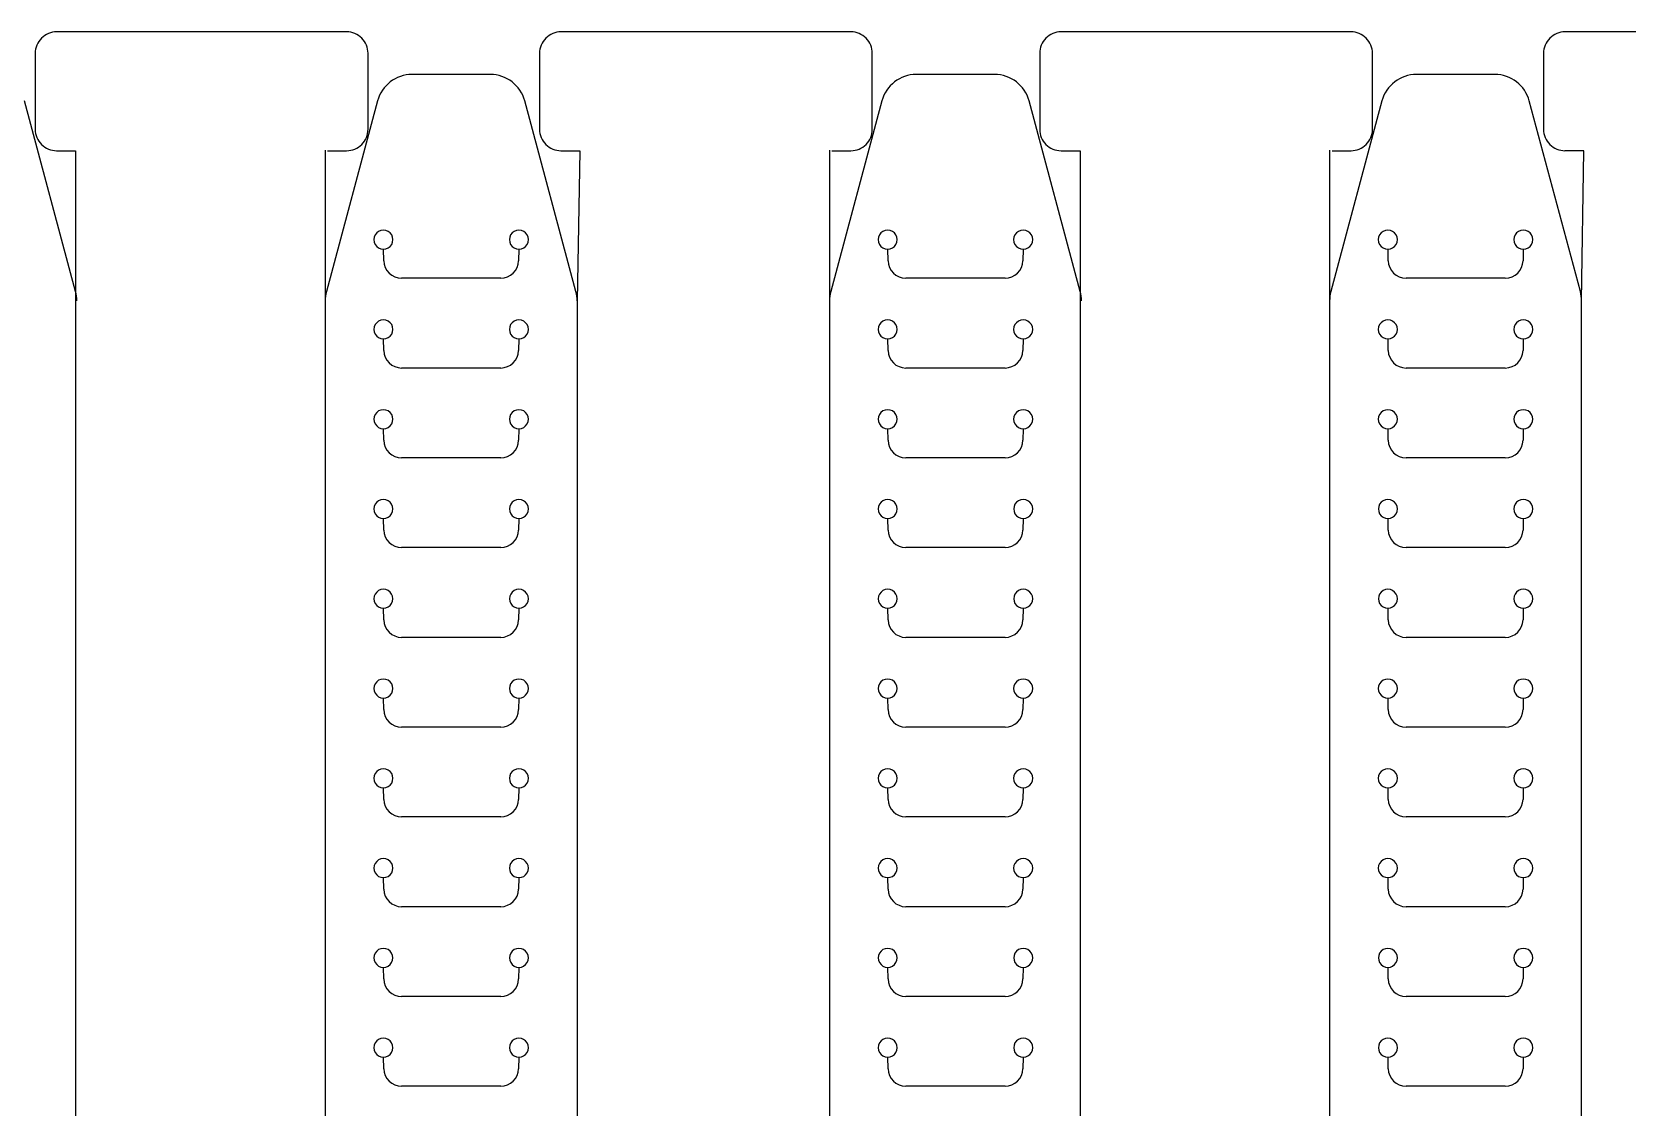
# Model space of a CAD drawing. Extents: x 13 to 590, y 13 to 389.
# Drawn here: x 160.8 to 295, y 298.1 to 388.6 of the extents above; entities that cross this region are included whole.
import ezdxf

# ---------------------------------------------------------------- set-up
doc = ezdxf.new("R2010")
doc.units = 0
doc.layers.add('Layer_1', color=7, linetype='CONTINUOUS')

msp = doc.modelspace()

# ---------------------------------------------------------------- linework, layer by layer
at = {"layer": 'Layer_1', "color": 7}
for p, q in [((187.271628, 388.622636), (162.871647, 388.622636)), ((229.702513, 388.622636), (205.302533, 388.622636)), ((271.784895, 388.622636), (247.384909, 388.622636)), ((314.176013, 388.622636), (289.776032, 388.622636)), ((161.071634, 386.822649), (161.071634, 380.422643)), ((189.071642, 380.422643), (189.071642, 386.822649)), ((203.502519, 386.822649), (203.502519, 380.422643)), ((231.502527, 380.422643), (231.502527, 386.822649)), ((245.584895, 386.822649), (245.584895, 380.422643)), ((273.584908, 380.422643), (273.584908, 386.822649)), ((287.976019, 386.822649), (287.976019, 380.422643)), ((199.366341, 385.036553), (192.770305, 385.036553)), ((241.797226, 385.036553), (235.20119, 385.036553)), ((283.879608, 385.036553), (277.283571, 385.036553)), ((164.472567, 366.757819), (160.170601, 382.813027)), ((189.872509, 382.813021), (185.570543, 366.757814)), ((206.566077, 366.757814), (202.264111, 382.813021)), ((232.303394, 382.813021), (228.001428, 366.757814)), ((248.996962, 366.757814), (244.694996, 382.813021)), ((274.385775, 382.813021), (270.083809, 366.757814)), ((291.079343, 366.757814), (286.777377, 382.813021)), ((162.871647, 378.62263), (164.471636, 378.62263)), ((164.471636, 378.62263), (164.471636, 36.036161)), ((185.468308, 378.681367), (185.468308, 23.394904)), ((185.67164, 378.62263), (187.271628, 378.62263)), ((205.302533, 378.62263), (206.902521, 378.62263)), ((206.902521, 378.62263), (206.668312, 365.981367)), ((227.899193, 378.681367), (227.899193, 23.394904)), ((228.102525, 378.62263), (229.702513, 378.62263)), ((247.384909, 378.62263), (248.984897, 378.62263)), ((248.984897, 378.62263), (248.984897, 36.036161)), ((269.981574, 378.681367), (269.981574, 23.394904)), ((270.184906, 378.62263), (271.784895, 378.62263)), ((291.376021, 378.62263), (289.776032, 378.62263)), ((291.181578, 365.981367), (291.376021, 378.62263)), ((206.668312, 365.981367), (206.668312, 23.394904)), ((291.181578, 23.394904), (291.181578, 365.981367))]:
    msp.add_line(p, q, dxfattribs=at)
at = {"layer": 'Layer_1', "color": 1}
for p, q in [((190.368312, 370.336568), (190.368312, 370.336568)), ((190.396384, 369.364277), (190.381038, 370.336674)), ((201.755634, 370.336674), (201.740288, 369.364277)), ((201.768308, 370.336568), (201.768308, 370.336568)), ((232.799197, 370.336568), (232.799197, 370.336568)), ((232.827269, 369.364277), (232.811923, 370.336674)), ((244.18652, 370.336674), (244.171174, 369.364277)), ((244.199193, 370.336568), (244.199193, 370.336568)), ((274.881578, 370.336568), (274.881578, 370.336568)), ((274.90965, 369.364277), (274.894305, 370.336674)), ((286.268901, 370.336674), (286.253555, 369.364277)), ((286.281574, 370.336568), (286.281574, 370.336568)), ((200.240418, 367.888034), (191.896201, 367.888034)), ((242.671304, 367.888034), (234.327086, 367.888034)), ((284.753685, 367.888034), (276.409468, 367.888034)), ((190.368312, 362.779591), (190.368312, 362.779591)), ((190.396384, 361.807301), (190.381038, 362.779697)), ((201.755634, 362.779697), (201.740288, 361.807301)), ((201.768308, 362.779591), (201.768308, 362.779591)), ((232.799197, 362.779591), (232.799197, 362.779591)), ((232.827269, 361.807301), (232.811923, 362.779697)), ((244.18652, 362.779697), (244.171174, 361.807301)), ((244.199193, 362.779591), (244.199193, 362.779591)), ((274.881578, 362.779591), (274.881578, 362.779591)), ((274.90965, 361.807301), (274.894305, 362.779697)), ((286.268901, 362.779697), (286.253555, 361.807301)), ((286.281574, 362.779591), (286.281574, 362.779591)), ((200.240418, 360.331058), (191.896201, 360.331058)), ((242.671304, 360.331058), (234.327086, 360.331058)), ((284.753685, 360.331058), (276.409468, 360.331058)), ((190.368312, 355.222615), (190.368312, 355.222615)), ((190.396384, 354.250324), (190.381038, 355.222695)), ((201.755634, 355.222695), (201.740288, 354.250324)), ((201.768308, 355.222615), (201.768308, 355.222615)), ((232.799197, 355.222615), (232.799197, 355.222615)), ((232.827269, 354.250324), (232.811923, 355.222695)), ((244.18652, 355.222695), (244.171174, 354.250324)), ((244.199193, 355.222615), (244.199193, 355.222615)), ((274.881578, 355.222615), (274.881578, 355.222615)), ((274.90965, 354.250324), (274.894305, 355.222695)), ((286.268901, 355.222695), (286.253555, 354.250324)), ((286.281574, 355.222615), (286.281574, 355.222615)), ((200.240418, 352.774082), (191.896201, 352.774082)), ((242.671304, 352.774082), (234.327086, 352.774082)), ((284.753685, 352.774082), (276.409468, 352.774082)), ((190.368312, 347.665612), (190.368312, 347.665612)), ((190.396384, 346.693322), (190.381038, 347.665718)), ((201.755634, 347.665718), (201.740288, 346.693322)), ((201.768308, 347.665612), (201.768308, 347.665612)), ((232.799197, 347.665612), (232.799197, 347.665612)), ((232.827269, 346.693322), (232.811923, 347.665718)), ((244.18652, 347.665718), (244.171174, 346.693322)), ((244.199193, 347.665612), (244.199193, 347.665612)), ((274.881578, 347.665612), (274.881578, 347.665612)), ((274.90965, 346.693322), (274.894305, 347.665718)), ((286.268901, 347.665718), (286.253555, 346.693322)), ((286.281574, 347.665612), (286.281574, 347.665612)), ((200.240418, 345.217105), (191.896201, 345.217105)), ((242.671304, 345.217105), (234.327086, 345.217105)), ((284.753685, 345.217105), (276.409468, 345.217105)), ((190.368312, 340.108636), (190.368312, 340.108636)), ((190.396384, 339.136345), (190.381038, 340.108742)), ((201.755634, 340.108742), (201.740288, 339.136345)), ((201.768308, 340.108636), (201.768308, 340.108636)), ((232.799197, 340.108636), (232.799197, 340.108636)), ((232.827269, 339.136345), (232.811923, 340.108742)), ((244.18652, 340.108742), (244.171174, 339.136345)), ((244.199193, 340.108636), (244.199193, 340.108636)), ((274.881578, 340.108636), (274.881578, 340.108636)), ((274.90965, 339.136345), (274.894305, 340.108742)), ((286.268901, 340.108742), (286.253555, 339.136345)), ((286.281574, 340.108636), (286.281574, 340.108636)), ((200.240418, 337.660103), (191.896201, 337.660103)), ((242.671304, 337.660103), (234.327086, 337.660103)), ((284.753685, 337.660103), (276.409468, 337.660103)), ((190.368312, 332.55166), (190.368312, 332.55166)), ((190.396384, 331.579369), (190.381038, 332.551766)), ((201.755634, 332.551766), (201.740288, 331.579369)), ((201.768308, 332.55166), (201.768308, 332.55166)), ((232.799197, 332.55166), (232.799197, 332.55166)), ((232.827269, 331.579369), (232.811923, 332.551766)), ((244.18652, 332.551766), (244.171174, 331.579369)), ((244.199193, 332.55166), (244.199193, 332.55166)), ((274.881578, 332.55166), (274.881578, 332.55166)), ((274.90965, 331.579369), (274.894305, 332.551766)), ((286.268901, 332.551766), (286.253555, 331.579369)), ((286.281574, 332.55166), (286.281574, 332.55166)), ((200.240418, 330.103126), (191.896201, 330.103126)), ((242.671304, 330.103126), (234.327086, 330.103126)), ((284.753685, 330.103126), (276.409468, 330.103126)), ((190.368312, 324.994684), (190.368312, 324.994684)), ((190.396384, 324.022393), (190.381038, 324.99479)), ((201.755634, 324.99479), (201.740288, 324.022393)), ((201.768308, 324.994684), (201.768308, 324.994684)), ((232.799197, 324.994684), (232.799197, 324.994684)), ((232.827269, 324.022393), (232.811923, 324.99479)), ((244.18652, 324.99479), (244.171174, 324.022393)), ((244.199193, 324.994684), (244.199193, 324.994684)), ((274.881578, 324.994684), (274.881578, 324.994684)), ((274.90965, 324.022393), (274.894305, 324.99479)), ((286.268901, 324.99479), (286.253555, 324.022393)), ((286.281574, 324.994684), (286.281574, 324.994684)), ((200.240418, 322.54615), (191.896201, 322.54615)), ((242.671304, 322.54615), (234.327086, 322.54615)), ((284.753685, 322.54615), (276.409468, 322.54615)), ((190.368312, 317.437707), (190.368312, 317.437707)), ((190.396384, 316.465417), (190.381038, 317.437787)), ((201.755634, 317.437787), (201.740288, 316.465417)), ((201.768308, 317.437707), (201.768308, 317.437707)), ((232.799197, 317.437707), (232.799197, 317.437707)), ((232.827269, 316.465417), (232.811923, 317.437787)), ((244.18652, 317.437787), (244.171174, 316.465417)), ((244.199193, 317.437707), (244.199193, 317.437707)), ((274.881578, 317.437707), (274.881578, 317.437707)), ((274.90965, 316.465417), (274.894305, 317.437787)), ((286.268901, 317.437787), (286.253555, 316.465417)), ((286.281574, 317.437707), (286.281574, 317.437707)), ((200.240418, 314.989174), (191.896201, 314.989174)), ((242.671304, 314.989174), (234.327086, 314.989174)), ((284.753685, 314.989174), (276.409468, 314.989174)), ((190.368312, 309.880705), (190.368312, 309.880705)), ((190.396384, 308.908414), (190.381038, 309.880811)), ((201.755634, 309.880811), (201.740288, 308.908414)), ((201.768308, 309.880705), (201.768308, 309.880705)), ((232.799197, 309.880705), (232.799197, 309.880705)), ((232.827269, 308.908414), (232.811923, 309.880811)), ((244.18652, 309.880811), (244.171174, 308.908414)), ((244.199193, 309.880705), (244.199193, 309.880705)), ((274.881578, 309.880705), (274.881578, 309.880705)), ((274.90965, 308.908414), (274.894305, 309.880811)), ((286.268901, 309.880811), (286.253555, 308.908414)), ((286.281574, 309.880705), (286.281574, 309.880705)), ((200.240418, 307.432198), (191.896201, 307.432198)), ((242.671304, 307.432198), (234.327086, 307.432198)), ((284.753685, 307.432198), (276.409468, 307.432198)), ((190.368312, 302.323729), (190.368312, 302.323729)), ((190.396384, 301.351438), (190.381038, 302.323834)), ((201.755634, 302.323834), (201.740288, 301.351438)), ((201.768308, 302.323729), (201.768308, 302.323729)), ((232.799197, 302.323729), (232.799197, 302.323729)), ((232.827269, 301.351438), (232.811923, 302.323834)), ((244.18652, 302.323834), (244.171174, 301.351438)), ((244.199193, 302.323729), (244.199193, 302.323729)), ((274.881578, 302.323729), (274.881578, 302.323729)), ((274.90965, 301.351438), (274.894305, 302.323834)), ((286.268901, 302.323834), (286.253555, 301.351438)), ((286.281574, 302.323729), (286.281574, 302.323729)), ((200.240418, 299.875221), (191.896201, 299.875221)), ((242.671304, 299.875221), (234.327086, 299.875221)), ((284.753685, 299.875221), (276.409468, 299.875221))]:
    msp.add_line(p, q, dxfattribs=at)
at = {"layer": 'Layer_1', "color": 7}
for points in [[(161.598843, 388.095427), (161.261287, 387.757872), (161.071634, 387.300037), (161.071634, 386.822649)], [(162.871647, 388.622636), (162.39426, 388.622636), (161.936425, 388.433009), (161.598843, 388.095427)], [(188.544406, 388.095427), (188.206851, 388.433009), (187.749016, 388.622636), (187.271628, 388.622636)], [(189.071642, 386.822649), (189.071642, 387.300037), (188.881988, 387.757872), (188.544406, 388.095427)], [(204.029728, 388.095427), (203.692173, 387.757872), (203.502519, 387.300037), (203.502519, 386.822649)], [(205.302533, 388.622636), (204.825145, 388.622636), (204.36731, 388.433009), (204.029728, 388.095427)], [(230.975292, 388.095427), (230.637736, 388.433009), (230.179901, 388.622636), (229.702513, 388.622636)], [(231.502527, 386.822649), (231.502527, 387.300037), (231.312873, 387.757872), (230.975292, 388.095427)], [(246.112104, 388.095427), (245.774549, 387.757872), (245.584895, 387.300037), (245.584895, 386.822649)], [(247.384909, 388.622636), (246.907521, 388.622636), (246.449686, 388.433009), (246.112104, 388.095427)], [(273.057673, 388.095427), (272.720118, 388.433009), (272.262282, 388.622636), (271.784895, 388.622636)], [(273.584908, 386.822649), (273.584908, 387.300037), (273.395255, 387.757872), (273.057673, 388.095427)], [(288.503228, 388.095427), (288.165672, 387.757872), (287.976019, 387.300037), (287.976019, 386.822649)], [(289.776032, 388.622636), (289.298645, 388.622636), (288.84081, 388.433009), (288.503228, 388.095427)], [(192.770278, 385.036553), (191.412463, 385.036553), (190.223955, 384.124561), (189.872509, 382.813021)], [(202.264111, 382.813021), (201.912691, 384.124561), (200.724156, 385.036553), (199.366341, 385.036553)], [(235.201164, 385.036553), (233.843348, 385.036553), (232.65484, 384.124561), (232.303394, 382.813021)], [(244.694996, 382.813021), (244.343576, 384.124561), (243.155041, 385.036553), (241.797226, 385.036553)], [(277.283545, 385.036553), (275.92573, 385.036553), (274.737221, 384.124561), (274.385775, 382.813021)], [(286.777377, 382.813021), (286.425958, 384.124561), (285.237423, 385.036553), (283.879608, 385.036553)], [(161.071634, 380.422643), (161.071634, 379.945255), (161.261261, 379.487394), (161.598843, 379.149839)], [(188.544433, 379.149839), (188.881988, 379.487394), (189.071642, 379.945255), (189.071642, 380.422643)], [(203.502519, 380.422643), (203.502519, 379.945255), (203.692146, 379.487394), (204.029728, 379.149839)], [(230.975318, 379.149839), (231.312873, 379.487394), (231.502527, 379.945255), (231.502527, 380.422643)], [(245.584895, 380.422643), (245.584895, 379.945255), (245.774522, 379.487394), (246.112104, 379.149839)], [(273.057699, 379.149839), (273.395255, 379.487394), (273.584908, 379.945255), (273.584908, 380.422643)], [(287.976019, 380.422643), (287.976019, 379.945255), (288.165646, 379.487394), (288.503228, 379.149839)], [(161.598843, 379.149839), (161.936398, 378.812257), (162.394233, 378.62263), (162.871647, 378.62263)], [(187.271628, 378.62263), (187.749016, 378.62263), (188.206851, 378.812257), (188.544433, 379.149839)], [(204.029728, 379.149839), (204.367283, 378.812257), (204.825118, 378.62263), (205.302533, 378.62263)], [(229.702513, 378.62263), (230.179901, 378.62263), (230.637736, 378.812257), (230.975318, 379.149839)], [(246.112104, 379.149839), (246.44966, 378.812257), (246.907495, 378.62263), (247.384909, 378.62263)], [(271.784895, 378.62263), (272.262282, 378.62263), (272.720117, 378.812257), (273.057699, 379.149839)], [(288.503228, 379.149839), (288.840783, 378.812257), (289.298618, 378.62263), (289.776032, 378.62263)], [(164.574802, 365.98137), (164.574802, 366.243546), (164.540433, 366.504586), (164.472567, 366.757816)], [(185.570543, 366.757814), (185.502703, 366.504581), (185.468308, 366.243543), (185.468308, 365.981367)], [(206.668312, 365.981367), (206.668312, 366.243543), (206.633942, 366.504581), (206.566077, 366.757814)], [(228.001428, 366.757814), (227.933589, 366.504581), (227.899193, 366.243543), (227.899193, 365.981367)], [(249.099197, 365.981367), (249.099197, 366.243543), (249.064828, 366.504581), (248.996962, 366.757814)], [(270.083809, 366.757814), (270.01597, 366.504581), (269.981574, 366.243543), (269.981574, 365.981367)], [(291.181578, 365.981367), (291.181578, 366.243543), (291.147209, 366.504581), (291.079343, 366.757814)]]:
    msp.add_open_spline(points, degree=3, dxfattribs=at)
at = {"layer": 'Layer_1', "color": 1}
for points in [[(190.368312, 371.936556), (190.081794, 371.936556), (189.81655, 371.785426), (189.67296, 371.537459)], [(191.06369, 371.537459), (190.9201, 371.785426), (190.654855, 371.937641), (190.368312, 371.936556)], [(201.768308, 371.936556), (201.481791, 371.936556), (201.216546, 371.785426), (201.072956, 371.537459)], [(202.463686, 371.537459), (202.320096, 371.785426), (202.054852, 371.937641), (201.768308, 371.936556)], [(232.799197, 371.936556), (232.51268, 371.936556), (232.247435, 371.785426), (232.103845, 371.537459)], [(233.494575, 371.537459), (233.350985, 371.785426), (233.085741, 371.937641), (232.799197, 371.936556)], [(244.199193, 371.936556), (243.912676, 371.936556), (243.647431, 371.785426), (243.503842, 371.537459)], [(244.894571, 371.537459), (244.750982, 371.785426), (244.485737, 371.937641), (244.199193, 371.936556)], [(274.881578, 371.936556), (274.595061, 371.936556), (274.329816, 371.785426), (274.186227, 371.537459)], [(275.576956, 371.537459), (275.433367, 371.785426), (275.168122, 371.937641), (274.881578, 371.936556)], [(286.281574, 371.936556), (285.995057, 371.936556), (285.729812, 371.785426), (285.586223, 371.537459)], [(286.976952, 371.537459), (286.833363, 371.785426), (286.568118, 371.937641), (286.281574, 371.936556)], [(189.67296, 371.537459), (189.529371, 371.289491), (189.529371, 370.983659), (189.67296, 370.735692)], [(189.67296, 370.735692), (189.81655, 370.487724), (190.081794, 370.335483), (190.368312, 370.336568)], [(190.368312, 370.336568), (190.654855, 370.336568), (190.9201, 370.487724), (191.06369, 370.735692)], [(191.06369, 370.735692), (191.207279, 370.983659), (191.207279, 371.289491), (191.06369, 371.537459)], [(201.072956, 371.537459), (200.929367, 371.289491), (200.929367, 370.983659), (201.072956, 370.735692)], [(201.072956, 370.735692), (201.216546, 370.487724), (201.481791, 370.335483), (201.768308, 370.336568)], [(201.768308, 370.336568), (202.054852, 370.336568), (202.320096, 370.487724), (202.463686, 370.735692)], [(202.463686, 370.735692), (202.607275, 370.983659), (202.607275, 371.289491), (202.463686, 371.537459)], [(232.103845, 371.537459), (231.960256, 371.289491), (231.960256, 370.983659), (232.103845, 370.735692)], [(232.103845, 370.735692), (232.247435, 370.487724), (232.51268, 370.335483), (232.799197, 370.336568)], [(232.799197, 370.336568), (233.085741, 370.336568), (233.350985, 370.487724), (233.494575, 370.735692)], [(233.494575, 370.735692), (233.638164, 370.983659), (233.638164, 371.289491), (233.494575, 371.537459)], [(243.503842, 371.537459), (243.360252, 371.289491), (243.360252, 370.983659), (243.503842, 370.735692)], [(243.503842, 370.735692), (243.647431, 370.487724), (243.912676, 370.335483), (244.199193, 370.336568)], [(244.199193, 370.336568), (244.485737, 370.336568), (244.750982, 370.487724), (244.894571, 370.735692)], [(244.894571, 370.735692), (245.03816, 370.983659), (245.03816, 371.289491), (244.894571, 371.537459)], [(274.186227, 371.537459), (274.042637, 371.289491), (274.042637, 370.983659), (274.186227, 370.735692)], [(274.186227, 370.735692), (274.329816, 370.487724), (274.595061, 370.335483), (274.881578, 370.336568)], [(274.881578, 370.336568), (275.168122, 370.336568), (275.433367, 370.487724), (275.576956, 370.735692)], [(275.576956, 370.735692), (275.720545, 370.983659), (275.720545, 371.289491), (275.576956, 371.537459)], [(285.586223, 371.537459), (285.442634, 371.289491), (285.442634, 370.983659), (285.586223, 370.735692)], [(285.586223, 370.735692), (285.729812, 370.487724), (285.995057, 370.335483), (286.281574, 370.336568)], [(286.281574, 370.336568), (286.568118, 370.336568), (286.833363, 370.487724), (286.976952, 370.735692)], [(286.976952, 370.735692), (287.120542, 370.983659), (287.120542, 371.289491), (286.976952, 371.537459)], [(190.396384, 369.364277), (190.409348, 368.545206), (191.077051, 367.888034), (191.896201, 367.888034)], [(200.240418, 367.888034), (201.059595, 367.888034), (201.727271, 368.545206), (201.740236, 369.364277)], [(232.827269, 369.364277), (232.840234, 368.545206), (233.507936, 367.888034), (234.327086, 367.888034)], [(242.671304, 367.888034), (243.49048, 367.888034), (244.158156, 368.545206), (244.171121, 369.364277)], [(274.90965, 369.364277), (274.922615, 368.545206), (275.590318, 367.888034), (276.409468, 367.888034)], [(284.753685, 367.888034), (285.572861, 367.888034), (286.240538, 368.545206), (286.253502, 369.364277)], [(189.67296, 363.980482), (189.529371, 363.732515), (189.529371, 363.426683), (189.67296, 363.178715)], [(190.368312, 364.37958), (190.081794, 364.37958), (189.81655, 364.22845), (189.67296, 363.980482)], [(191.06369, 363.980482), (190.9201, 364.22845), (190.654855, 364.380665), (190.368312, 364.37958)], [(191.06369, 363.178715), (191.207279, 363.426683), (191.207279, 363.732515), (191.06369, 363.980482)], [(201.072956, 363.980482), (200.929367, 363.732515), (200.929367, 363.426683), (201.072956, 363.178715)], [(201.768308, 364.37958), (201.481791, 364.37958), (201.216546, 364.22845), (201.072956, 363.980482)], [(202.463686, 363.980482), (202.320096, 364.22845), (202.054852, 364.380665), (201.768308, 364.37958)], [(202.463686, 363.178715), (202.607275, 363.426683), (202.607275, 363.732515), (202.463686, 363.980482)], [(232.103845, 363.980482), (231.960256, 363.732515), (231.960256, 363.426683), (232.103845, 363.178715)], [(232.799197, 364.37958), (232.51268, 364.37958), (232.247435, 364.22845), (232.103845, 363.980482)], [(233.494575, 363.980482), (233.350985, 364.22845), (233.085741, 364.380665), (232.799197, 364.37958)], [(233.494575, 363.178715), (233.638164, 363.426683), (233.638164, 363.732515), (233.494575, 363.980482)], [(243.503842, 363.980482), (243.360252, 363.732515), (243.360252, 363.426683), (243.503842, 363.178715)], [(244.199193, 364.37958), (243.912676, 364.37958), (243.647431, 364.22845), (243.503842, 363.980482)], [(244.894571, 363.980482), (244.750982, 364.22845), (244.485737, 364.380665), (244.199193, 364.37958)], [(244.894571, 363.178715), (245.03816, 363.426683), (245.03816, 363.732515), (244.894571, 363.980482)], [(274.186227, 363.980482), (274.042637, 363.732515), (274.042637, 363.426683), (274.186227, 363.178715)], [(274.881578, 364.37958), (274.595061, 364.37958), (274.329816, 364.22845), (274.186227, 363.980482)], [(275.576956, 363.980482), (275.433367, 364.22845), (275.168122, 364.380665), (274.881578, 364.37958)], [(275.576956, 363.178715), (275.720545, 363.426683), (275.720545, 363.732515), (275.576956, 363.980482)], [(285.586223, 363.980482), (285.442634, 363.732515), (285.442634, 363.426683), (285.586223, 363.178715)], [(286.281574, 364.37958), (285.995057, 364.37958), (285.729812, 364.22845), (285.586223, 363.980482)], [(286.976952, 363.980482), (286.833363, 364.22845), (286.568118, 364.380665), (286.281574, 364.37958)], [(286.976952, 363.178715), (287.120542, 363.426683), (287.120542, 363.732515), (286.976952, 363.980482)], [(189.67296, 363.178715), (189.81655, 362.930748), (190.081794, 362.778507), (190.368312, 362.779591)], [(190.368312, 362.779591), (190.654855, 362.779591), (190.9201, 362.930748), (191.06369, 363.178715)], [(201.072956, 363.178715), (201.216546, 362.930748), (201.481791, 362.778507), (201.768308, 362.779591)], [(201.768308, 362.779591), (202.054852, 362.779591), (202.320096, 362.930748), (202.463686, 363.178715)], [(232.103845, 363.178715), (232.247435, 362.930748), (232.51268, 362.778507), (232.799197, 362.779591)], [(232.799197, 362.779591), (233.085741, 362.779591), (233.350985, 362.930748), (233.494575, 363.178715)], [(243.503842, 363.178715), (243.647431, 362.930748), (243.912676, 362.778507), (244.199193, 362.779591)], [(244.199193, 362.779591), (244.485737, 362.779591), (244.750982, 362.930748), (244.894571, 363.178715)], [(274.186227, 363.178715), (274.329816, 362.930748), (274.595061, 362.778507), (274.881578, 362.779591)], [(274.881578, 362.779591), (275.168122, 362.779591), (275.433367, 362.930748), (275.576956, 363.178715)], [(285.586223, 363.178715), (285.729812, 362.930748), (285.995057, 362.778507), (286.281574, 362.779591)], [(286.281574, 362.779591), (286.568118, 362.779591), (286.833363, 362.930748), (286.976952, 363.178715)], [(190.396384, 361.807301), (190.409348, 360.98823), (191.077051, 360.331058), (191.896201, 360.331058)], [(200.240418, 360.331058), (201.059595, 360.331058), (201.727271, 360.98823), (201.740236, 361.807301)], [(232.827269, 361.807301), (232.840234, 360.98823), (233.507936, 360.331058), (234.327086, 360.331058)], [(242.671304, 360.331058), (243.49048, 360.331058), (244.158156, 360.98823), (244.171121, 361.807301)], [(274.90965, 361.807301), (274.922615, 360.98823), (275.590318, 360.331058), (276.409468, 360.331058)], [(284.753685, 360.331058), (285.572861, 360.331058), (286.240538, 360.98823), (286.253502, 361.807301)], [(189.672775, 356.423559), (189.529159, 356.175565), (189.529159, 355.86968), (189.672775, 355.621686)], [(190.368312, 356.822604), (190.081741, 356.822604), (189.816417, 356.671553), (189.672775, 356.423559)], [(191.063848, 356.423559), (190.920232, 356.671553), (190.654908, 356.823768), (190.368312, 356.822604)], [(191.063848, 355.621686), (191.207491, 355.86968), (191.207491, 356.175565), (191.063848, 356.423559)], [(201.072798, 356.423559), (200.929155, 356.175565), (200.929155, 355.86968), (201.072798, 355.621686)], [(201.768308, 356.822604), (201.481738, 356.822604), (201.216413, 356.671553), (201.072798, 356.423559)], [(202.463844, 356.423559), (202.320229, 356.671553), (202.054904, 356.823768), (201.768308, 356.822604)], [(202.463844, 355.621686), (202.607487, 355.86968), (202.607487, 356.175565), (202.463844, 356.423559)], [(232.10366, 356.423559), (231.960044, 356.175565), (231.960044, 355.86968), (232.10366, 355.621686)], [(232.799197, 356.822604), (232.512627, 356.822604), (232.247302, 356.671553), (232.10366, 356.423559)], [(233.494733, 356.423559), (233.351118, 356.671553), (233.085793, 356.823768), (232.799197, 356.822604)], [(233.494733, 355.621686), (233.638376, 355.86968), (233.638376, 356.175565), (233.494733, 356.423559)], [(243.503683, 356.423559), (243.360041, 356.175565), (243.360041, 355.86968), (243.503683, 355.621686)], [(244.199193, 356.822604), (243.912623, 356.822604), (243.647299, 356.671553), (243.503683, 356.423559)], [(244.89473, 356.423559), (244.751114, 356.671553), (244.48579, 356.823768), (244.199193, 356.822604)], [(244.89473, 355.621686), (245.038372, 355.86968), (245.038372, 356.175565), (244.89473, 356.423559)], [(274.186041, 356.423559), (274.042426, 356.175565), (274.042426, 355.86968), (274.186041, 355.621686)], [(274.881578, 356.822604), (274.595008, 356.822604), (274.329684, 356.671553), (274.186041, 356.423559)], [(275.577115, 356.423559), (275.433499, 356.671553), (275.168175, 356.823768), (274.881578, 356.822604)], [(275.577115, 355.621686), (275.720757, 355.86968), (275.720757, 356.175565), (275.577115, 356.423559)], [(285.586064, 356.423559), (285.442422, 356.175565), (285.442422, 355.86968), (285.586064, 355.621686)], [(286.281574, 356.822604), (285.995004, 356.822604), (285.72968, 356.671553), (285.586064, 356.423559)], [(286.977111, 356.423559), (286.833495, 356.671553), (286.568171, 356.823768), (286.281574, 356.822604)], [(286.977111, 355.621686), (287.120753, 355.86968), (287.120753, 356.175565), (286.977111, 356.423559)], [(189.672775, 355.621686), (189.816417, 355.373666), (190.081741, 355.221451), (190.368312, 355.222615)], [(190.368312, 355.222615), (190.654908, 355.222615), (190.920232, 355.373666), (191.063848, 355.621686)], [(201.072798, 355.621686), (201.216413, 355.373666), (201.481738, 355.221451), (201.768308, 355.222615)], [(201.768308, 355.222615), (202.054905, 355.222615), (202.320229, 355.373666), (202.463844, 355.621686)], [(232.10366, 355.621686), (232.247302, 355.373666), (232.512627, 355.221451), (232.799197, 355.222615)], [(232.799197, 355.222615), (233.085793, 355.222615), (233.351118, 355.373666), (233.494733, 355.621686)], [(243.503683, 355.621686), (243.647299, 355.373666), (243.912623, 355.221451), (244.199193, 355.222615)], [(244.199193, 355.222615), (244.48579, 355.222615), (244.751114, 355.373666), (244.89473, 355.621686)], [(274.186041, 355.621686), (274.329684, 355.373666), (274.595008, 355.221451), (274.881578, 355.222615)], [(274.881578, 355.222615), (275.168175, 355.222615), (275.433499, 355.373666), (275.577115, 355.621686)], [(285.586064, 355.621686), (285.72968, 355.373666), (285.995004, 355.221451), (286.281574, 355.222615)], [(286.281574, 355.222615), (286.568171, 355.222615), (286.833495, 355.373666), (286.977111, 355.621686)], [(190.396384, 354.250324), (190.409348, 353.431254), (191.077051, 352.774082), (191.896201, 352.774082)], [(200.240418, 352.774082), (201.059595, 352.774082), (201.727271, 353.431254), (201.740236, 354.250324)], [(232.827269, 354.250324), (232.840234, 353.431254), (233.507936, 352.774082), (234.327086, 352.774082)], [(242.671304, 352.774082), (243.49048, 352.774082), (244.158156, 353.431254), (244.171121, 354.250324)], [(274.90965, 354.250324), (274.922615, 353.431254), (275.590318, 352.774082), (276.409468, 352.774082)], [(284.753685, 352.774082), (285.572861, 352.774082), (286.240538, 353.431254), (286.253502, 354.250324)], [(190.368312, 349.265627), (190.082509, 349.265627), (189.818402, 349.113148), (189.6755, 348.86563)], [(191.06115, 348.86563), (190.918248, 349.113148), (190.654141, 349.265627), (190.368312, 349.265627)], [(201.768308, 349.265627), (201.482505, 349.265627), (201.218398, 349.113148), (201.075496, 348.86563)], [(202.461146, 348.86563), (202.318244, 349.113148), (202.054137, 349.265627), (201.768308, 349.265627)], [(232.799197, 349.265627), (232.513394, 349.265627), (232.249287, 349.113148), (232.106385, 348.86563)], [(233.492035, 348.86563), (233.349133, 349.113148), (233.085026, 349.265627), (232.799197, 349.265627)], [(244.199193, 349.265627), (243.91339, 349.265627), (243.649283, 349.113148), (243.506382, 348.86563)], [(244.892031, 348.86563), (244.74913, 349.113148), (244.485022, 349.265627), (244.199193, 349.265627)], [(274.881578, 349.265627), (274.595775, 349.265627), (274.331668, 349.113148), (274.188767, 348.86563)], [(275.574416, 348.86563), (275.431515, 349.113148), (275.167408, 349.265627), (274.881578, 349.265627)], [(286.281574, 349.265627), (285.995771, 349.265627), (285.731664, 349.113148), (285.588763, 348.86563)], [(286.974412, 348.86563), (286.831511, 349.113148), (286.567404, 349.265627), (286.281574, 349.265627)], [(189.6755, 348.86563), (189.532572, 348.618112), (189.532572, 348.313154), (189.6755, 348.06561)], [(189.6755, 348.06561), (189.818402, 347.818092), (190.082509, 347.665612), (190.368312, 347.665612)], [(190.368312, 347.665612), (190.654141, 347.665612), (190.918248, 347.818092), (191.06115, 348.06561)], [(191.06115, 348.06561), (191.204051, 348.313154), (191.204051, 348.618112), (191.06115, 348.86563)], [(201.075496, 348.86563), (200.932568, 348.618112), (200.932568, 348.313154), (201.075496, 348.06561)], [(201.075496, 348.06561), (201.218398, 347.818092), (201.482505, 347.665612), (201.768308, 347.665612)], [(201.768308, 347.665612), (202.054137, 347.665612), (202.318244, 347.818092), (202.461146, 348.06561)], [(202.461146, 348.06561), (202.604047, 348.313154), (202.604047, 348.618112), (202.461146, 348.86563)], [(232.106385, 348.86563), (231.963457, 348.618112), (231.963457, 348.313154), (232.106385, 348.06561)], [(232.106385, 348.06561), (232.249287, 347.818092), (232.513394, 347.665612), (232.799197, 347.665612)], [(232.799197, 347.665612), (233.085026, 347.665612), (233.349133, 347.818092), (233.492035, 348.06561)], [(233.492035, 348.06561), (233.634936, 348.313154), (233.634936, 348.618112), (233.492035, 348.86563)], [(243.506382, 348.86563), (243.363454, 348.618112), (243.363454, 348.313154), (243.506382, 348.06561)], [(243.506382, 348.06561), (243.649283, 347.818092), (243.91339, 347.665612), (244.199193, 347.665612)], [(244.199193, 347.665612), (244.485022, 347.665612), (244.74913, 347.818092), (244.892031, 348.06561)], [(244.892031, 348.06561), (245.034932, 348.313154), (245.034932, 348.618112), (244.892031, 348.86563)], [(274.188767, 348.86563), (274.045839, 348.618112), (274.045839, 348.313154), (274.188767, 348.06561)], [(274.188767, 348.06561), (274.331668, 347.818092), (274.595775, 347.665612), (274.881578, 347.665612)], [(274.881578, 347.665612), (275.167408, 347.665612), (275.431515, 347.818092), (275.574416, 348.06561)], [(275.574416, 348.06561), (275.717317, 348.313154), (275.717317, 348.618112), (275.574416, 348.86563)], [(285.588763, 348.86563), (285.445835, 348.618112), (285.445835, 348.313154), (285.588763, 348.06561)], [(285.588763, 348.06561), (285.731664, 347.818092), (285.995771, 347.665612), (286.281574, 347.665612)], [(286.281574, 347.665612), (286.567404, 347.665612), (286.831511, 347.818092), (286.974412, 348.06561)], [(286.974412, 348.06561), (287.117314, 348.313154), (287.117314, 348.618112), (286.974412, 348.86563)], [(190.396384, 346.693322), (190.409348, 345.874277), (191.077051, 345.217105), (191.896201, 345.217105)], [(200.240418, 345.217105), (201.059595, 345.217105), (201.727245, 345.874277), (201.740236, 346.693322)], [(232.827269, 346.693322), (232.840234, 345.874277), (233.507936, 345.217105), (234.327086, 345.217105)], [(242.671304, 345.217105), (243.49048, 345.217105), (244.15813, 345.874277), (244.171121, 346.693322)], [(274.90965, 346.693322), (274.922615, 345.874277), (275.590318, 345.217105), (276.409468, 345.217105)], [(284.753685, 345.217105), (285.572861, 345.217105), (286.240511, 345.874277), (286.253502, 346.693322)], [(189.6755, 341.308654), (189.532572, 341.061136), (189.532572, 340.756177), (189.6755, 340.508633)], [(190.368312, 341.708651), (190.082509, 341.708651), (189.818402, 341.556172), (189.6755, 341.308654)], [(191.06115, 341.308654), (190.918248, 341.556172), (190.654141, 341.708651), (190.368312, 341.708651)], [(191.06115, 340.508633), (191.204051, 340.756177), (191.204051, 341.061136), (191.06115, 341.308654)], [(201.075496, 341.308654), (200.932568, 341.061136), (200.932568, 340.756177), (201.075496, 340.508633)], [(201.768308, 341.708651), (201.482505, 341.708651), (201.218398, 341.556172), (201.075496, 341.308654)], [(202.461146, 341.308654), (202.318244, 341.556172), (202.054137, 341.708651), (201.768308, 341.708651)], [(202.461146, 340.508633), (202.604047, 340.756177), (202.604047, 341.061136), (202.461146, 341.308654)], [(232.106385, 341.308654), (231.963457, 341.061136), (231.963457, 340.756177), (232.106385, 340.508633)], [(232.799197, 341.708651), (232.513394, 341.708651), (232.249287, 341.556172), (232.106385, 341.308654)], [(233.492035, 341.308654), (233.349133, 341.556172), (233.085026, 341.708651), (232.799197, 341.708651)], [(233.492035, 340.508633), (233.634936, 340.756177), (233.634936, 341.061136), (233.492035, 341.308654)], [(243.506382, 341.308654), (243.363454, 341.061136), (243.363454, 340.756177), (243.506382, 340.508633)], [(244.199193, 341.708651), (243.91339, 341.708651), (243.649283, 341.556172), (243.506382, 341.308654)], [(244.892031, 341.308654), (244.74913, 341.556172), (244.485022, 341.708651), (244.199193, 341.708651)], [(244.892031, 340.508633), (245.034932, 340.756177), (245.034932, 341.061136), (244.892031, 341.308654)], [(274.188767, 341.308654), (274.045839, 341.061136), (274.045839, 340.756177), (274.188767, 340.508633)], [(274.881578, 341.708651), (274.595775, 341.708651), (274.331668, 341.556172), (274.188767, 341.308654)], [(275.574416, 341.308654), (275.431515, 341.556172), (275.167408, 341.708651), (274.881578, 341.708651)], [(275.574416, 340.508633), (275.717317, 340.756177), (275.717317, 341.061136), (275.574416, 341.308654)], [(285.588763, 341.308654), (285.445835, 341.061136), (285.445835, 340.756177), (285.588763, 340.508633)], [(286.281574, 341.708651), (285.995771, 341.708651), (285.731664, 341.556172), (285.588763, 341.308654)], [(286.974412, 341.308654), (286.831511, 341.556172), (286.567404, 341.708651), (286.281574, 341.708651)], [(286.974412, 340.508633), (287.117314, 340.756177), (287.117314, 341.061136), (286.974412, 341.308654)], [(189.6755, 340.508633), (189.818402, 340.261116), (190.082509, 340.108636), (190.368312, 340.108636)], [(190.368312, 340.108636), (190.654141, 340.108636), (190.918248, 340.261116), (191.06115, 340.508633)], [(201.075496, 340.508633), (201.218398, 340.261116), (201.482505, 340.108636), (201.768308, 340.108636)], [(201.768308, 340.108636), (202.054137, 340.108636), (202.318244, 340.261116), (202.461146, 340.508633)], [(232.106385, 340.508633), (232.249287, 340.261116), (232.513394, 340.108636), (232.799197, 340.108636)], [(232.799197, 340.108636), (233.085026, 340.108636), (233.349133, 340.261116), (233.492035, 340.508633)], [(243.506382, 340.508633), (243.649283, 340.261116), (243.91339, 340.108636), (244.199193, 340.108636)], [(244.199193, 340.108636), (244.485022, 340.108636), (244.74913, 340.261116), (244.892031, 340.508633)], [(274.188767, 340.508633), (274.331668, 340.261116), (274.595775, 340.108636), (274.881578, 340.108636)], [(274.881578, 340.108636), (275.167408, 340.108636), (275.431515, 340.261116), (275.574416, 340.508633)], [(285.588763, 340.508633), (285.731664, 340.261116), (285.995771, 340.108636), (286.281574, 340.108636)], [(286.281574, 340.108636), (286.567404, 340.108636), (286.831511, 340.261116), (286.974412, 340.508633)], [(190.396384, 339.136345), (190.409348, 338.317275), (191.077051, 337.660103), (191.896201, 337.660103)], [(200.240418, 337.660103), (201.059595, 337.660103), (201.727271, 338.317275), (201.740236, 339.136345)], [(232.827269, 339.136345), (232.840234, 338.317275), (233.507936, 337.660103), (234.327086, 337.660103)], [(242.671304, 337.660103), (243.49048, 337.660103), (244.158156, 338.317275), (244.171121, 339.136345)], [(274.90965, 339.136345), (274.922615, 338.317275), (275.590318, 337.660103), (276.409468, 337.660103)], [(284.753685, 337.660103), (285.572861, 337.660103), (286.240538, 338.317275), (286.253502, 339.136345)], [(189.67296, 333.752551), (189.529371, 333.504583), (189.529371, 333.198751), (189.67296, 332.950784)], [(190.368312, 334.151648), (190.081794, 334.151648), (189.81655, 334.000518), (189.67296, 333.752551)], [(189.67296, 332.950784), (189.81655, 332.702816), (190.081794, 332.550575), (190.368312, 332.55166)], [(191.06369, 333.752551), (190.9201, 334.000518), (190.654855, 334.152733), (190.368312, 334.151648)], [(190.368312, 332.55166), (190.654855, 332.55166), (190.9201, 332.702816), (191.06369, 332.950784)], [(191.06369, 332.950784), (191.207279, 333.198751), (191.207279, 333.504583), (191.06369, 333.752551)], [(201.072956, 333.752551), (200.929367, 333.504583), (200.929367, 333.198751), (201.072956, 332.950784)], [(201.768308, 334.151648), (201.481791, 334.151648), (201.216546, 334.000518), (201.072956, 333.752551)], [(201.072956, 332.950784), (201.216546, 332.702816), (201.481791, 332.550575), (201.768308, 332.55166)], [(202.463686, 333.752551), (202.320096, 334.000518), (202.054852, 334.152733), (201.768308, 334.151648)], [(201.768308, 332.55166), (202.054852, 332.55166), (202.320096, 332.702816), (202.463686, 332.950784)], [(202.463686, 332.950784), (202.607275, 333.198751), (202.607275, 333.504583), (202.463686, 333.752551)], [(232.103845, 333.752551), (231.960256, 333.504583), (231.960256, 333.198751), (232.103845, 332.950784)], [(232.799197, 334.151648), (232.51268, 334.151648), (232.247435, 334.000518), (232.103845, 333.752551)], [(232.103845, 332.950784), (232.247435, 332.702816), (232.51268, 332.550575), (232.799197, 332.55166)], [(233.494575, 333.752551), (233.350985, 334.000518), (233.085741, 334.152733), (232.799197, 334.151648)], [(232.799197, 332.55166), (233.085741, 332.55166), (233.350985, 332.702816), (233.494575, 332.950784)], [(233.494575, 332.950784), (233.638164, 333.198751), (233.638164, 333.504583), (233.494575, 333.752551)], [(243.503842, 333.752551), (243.360252, 333.504583), (243.360252, 333.198751), (243.503842, 332.950784)], [(244.199193, 334.151648), (243.912676, 334.151648), (243.647431, 334.000518), (243.503842, 333.752551)], [(243.503842, 332.950784), (243.647431, 332.702816), (243.912676, 332.550575), (244.199193, 332.55166)], [(244.894571, 333.752551), (244.750982, 334.000518), (244.485737, 334.152733), (244.199193, 334.151648)], [(244.199193, 332.55166), (244.485737, 332.55166), (244.750982, 332.702816), (244.894571, 332.950784)], [(244.894571, 332.950784), (245.03816, 333.198751), (245.03816, 333.504583), (244.894571, 333.752551)], [(274.186227, 333.752551), (274.042637, 333.504583), (274.042637, 333.198751), (274.186227, 332.950784)], [(274.881578, 334.151648), (274.595061, 334.151648), (274.329816, 334.000518), (274.186227, 333.752551)], [(274.186227, 332.950784), (274.329816, 332.702816), (274.595061, 332.550575), (274.881578, 332.55166)], [(275.576956, 333.752551), (275.433367, 334.000518), (275.168122, 334.152733), (274.881578, 334.151648)], [(274.881578, 332.55166), (275.168122, 332.55166), (275.433367, 332.702816), (275.576956, 332.950784)], [(275.576956, 332.950784), (275.720545, 333.198751), (275.720545, 333.504583), (275.576956, 333.752551)], [(285.586223, 333.752551), (285.442634, 333.504583), (285.442634, 333.198751), (285.586223, 332.950784)], [(286.281574, 334.151648), (285.995057, 334.151648), (285.729812, 334.000518), (285.586223, 333.752551)], [(285.586223, 332.950784), (285.729812, 332.702816), (285.995057, 332.550575), (286.281574, 332.55166)], [(286.976952, 333.752551), (286.833363, 334.000518), (286.568118, 334.152733), (286.281574, 334.151648)], [(286.281574, 332.55166), (286.568118, 332.55166), (286.833363, 332.702816), (286.976952, 332.950784)], [(286.976952, 332.950784), (287.120542, 333.198751), (287.120542, 333.504583), (286.976952, 333.752551)], [(190.396384, 331.579369), (190.409348, 330.760299), (191.077051, 330.103126), (191.896201, 330.103126)], [(200.240418, 330.103126), (201.059595, 330.103126), (201.727271, 330.760299), (201.740236, 331.579369)], [(232.827269, 331.579369), (232.840234, 330.760299), (233.507936, 330.103126), (234.327086, 330.103126)], [(242.671304, 330.103126), (243.49048, 330.103126), (244.158156, 330.760299), (244.171121, 331.579369)], [(274.90965, 331.579369), (274.922615, 330.760299), (275.590318, 330.103126), (276.409468, 330.103126)], [(284.753685, 330.103126), (285.572861, 330.103126), (286.240538, 330.760299), (286.253502, 331.579369)], [(189.67296, 326.195575), (189.529371, 325.947607), (189.529371, 325.641775), (189.67296, 325.393808)], [(190.368312, 326.594672), (190.081794, 326.594672), (189.81655, 326.443542), (189.67296, 326.195575)], [(191.06369, 326.195575), (190.9201, 326.443542), (190.654855, 326.595757), (190.368312, 326.594672)], [(191.06369, 325.393808), (191.207279, 325.641775), (191.207279, 325.947607), (191.06369, 326.195575)], [(201.072956, 326.195575), (200.929367, 325.947607), (200.929367, 325.641775), (201.072956, 325.393808)], [(201.768308, 326.594672), (201.481791, 326.594672), (201.216546, 326.443542), (201.072956, 326.195575)], [(202.463686, 326.195575), (202.320096, 326.443542), (202.054852, 326.595757), (201.768308, 326.594672)], [(202.463686, 325.393808), (202.607275, 325.641775), (202.607275, 325.947607), (202.463686, 326.195575)], [(232.103845, 326.195575), (231.960256, 325.947607), (231.960256, 325.641775), (232.103845, 325.393808)], [(232.799197, 326.594672), (232.51268, 326.594672), (232.247435, 326.443542), (232.103845, 326.195575)], [(233.494575, 326.195575), (233.350985, 326.443542), (233.085741, 326.595757), (232.799197, 326.594672)], [(233.494575, 325.393808), (233.638164, 325.641775), (233.638164, 325.947607), (233.494575, 326.195575)], [(243.503842, 326.195575), (243.360252, 325.947607), (243.360252, 325.641775), (243.503842, 325.393808)], [(244.199193, 326.594672), (243.912676, 326.594672), (243.647431, 326.443542), (243.503842, 326.195575)], [(244.894571, 326.195575), (244.750982, 326.443542), (244.485737, 326.595757), (244.199193, 326.594672)], [(244.894571, 325.393808), (245.03816, 325.641775), (245.03816, 325.947607), (244.894571, 326.195575)], [(274.186227, 326.195575), (274.042637, 325.947607), (274.042637, 325.641775), (274.186227, 325.393808)], [(274.881578, 326.594672), (274.595061, 326.594672), (274.329816, 326.443542), (274.186227, 326.195575)], [(275.576956, 326.195575), (275.433367, 326.443542), (275.168122, 326.595757), (274.881578, 326.594672)], [(275.576956, 325.393808), (275.720545, 325.641775), (275.720545, 325.947607), (275.576956, 326.195575)], [(285.586223, 326.195575), (285.442634, 325.947607), (285.442634, 325.641775), (285.586223, 325.393808)], [(286.281574, 326.594672), (285.995057, 326.594672), (285.729812, 326.443542), (285.586223, 326.195575)], [(286.976952, 326.195575), (286.833363, 326.443542), (286.568118, 326.595757), (286.281574, 326.594672)], [(286.976952, 325.393808), (287.120542, 325.641775), (287.120542, 325.947607), (286.976952, 326.195575)], [(189.67296, 325.393808), (189.81655, 325.14584), (190.081794, 324.993599), (190.368312, 324.994684)], [(190.368312, 324.994684), (190.654855, 324.994684), (190.9201, 325.14584), (191.06369, 325.393808)], [(201.072956, 325.393808), (201.216546, 325.14584), (201.481791, 324.993599), (201.768308, 324.994684)], [(201.768308, 324.994684), (202.054852, 324.994684), (202.320096, 325.14584), (202.463686, 325.393808)], [(232.103845, 325.393808), (232.247435, 325.14584), (232.51268, 324.993599), (232.799197, 324.994684)], [(232.799197, 324.994684), (233.085741, 324.994684), (233.350985, 325.14584), (233.494575, 325.393808)], [(243.503842, 325.393808), (243.647431, 325.14584), (243.912676, 324.993599), (244.199193, 324.994684)], [(244.199193, 324.994684), (244.485737, 324.994684), (244.750982, 325.14584), (244.894571, 325.393808)], [(274.186227, 325.393808), (274.329816, 325.14584), (274.595061, 324.993599), (274.881578, 324.994684)], [(274.881578, 324.994684), (275.168122, 324.994684), (275.433367, 325.14584), (275.576956, 325.393808)], [(285.586223, 325.393808), (285.729812, 325.14584), (285.995057, 324.993599), (286.281574, 324.994684)], [(286.281574, 324.994684), (286.568118, 324.994684), (286.833363, 325.14584), (286.976952, 325.393808)], [(190.396384, 324.022393), (190.409348, 323.203322), (191.077051, 322.54615), (191.896201, 322.54615)], [(200.240418, 322.54615), (201.059595, 322.54615), (201.727271, 323.203322), (201.740236, 324.022393)], [(232.827269, 324.022393), (232.840234, 323.203322), (233.507936, 322.54615), (234.327086, 322.54615)], [(242.671304, 322.54615), (243.49048, 322.54615), (244.158156, 323.203322), (244.171121, 324.022393)], [(274.90965, 324.022393), (274.922615, 323.203322), (275.590318, 322.54615), (276.409468, 322.54615)], [(284.753685, 322.54615), (285.572861, 322.54615), (286.240538, 323.203322), (286.253502, 324.022393)], [(189.672775, 318.638651), (189.529159, 318.390657), (189.529159, 318.084772), (189.672775, 317.836779)], [(190.368312, 319.037696), (190.081741, 319.037696), (189.816417, 318.886645), (189.672775, 318.638651)], [(191.063848, 318.638651), (190.920232, 318.886645), (190.654908, 319.03886), (190.368312, 319.037696)], [(191.063848, 317.836779), (191.207491, 318.084772), (191.207491, 318.390657), (191.063848, 318.638651)], [(201.072798, 318.638651), (200.929155, 318.390657), (200.929155, 318.084772), (201.072798, 317.836779)], [(201.768308, 319.037696), (201.481738, 319.037696), (201.216413, 318.886645), (201.072798, 318.638651)], [(202.463844, 318.638651), (202.320229, 318.886645), (202.054904, 319.03886), (201.768308, 319.037696)], [(202.463844, 317.836779), (202.607487, 318.084772), (202.607487, 318.390657), (202.463844, 318.638651)], [(232.10366, 318.638651), (231.960044, 318.390657), (231.960044, 318.084772), (232.10366, 317.836779)], [(232.799197, 319.037696), (232.512627, 319.037696), (232.247302, 318.886645), (232.10366, 318.638651)], [(233.494733, 318.638651), (233.351118, 318.886645), (233.085793, 319.03886), (232.799197, 319.037696)], [(233.494733, 317.836779), (233.638376, 318.084772), (233.638376, 318.390657), (233.494733, 318.638651)], [(243.503683, 318.638651), (243.360041, 318.390657), (243.360041, 318.084772), (243.503683, 317.836779)], [(244.199193, 319.037696), (243.912623, 319.037696), (243.647299, 318.886645), (243.503683, 318.638651)], [(244.89473, 318.638651), (244.751114, 318.886645), (244.48579, 319.03886), (244.199193, 319.037696)], [(244.89473, 317.836779), (245.038372, 318.084772), (245.038372, 318.390657), (244.89473, 318.638651)], [(274.186041, 318.638651), (274.042426, 318.390657), (274.042426, 318.084772), (274.186041, 317.836779)], [(274.881578, 319.037696), (274.595008, 319.037696), (274.329684, 318.886645), (274.186041, 318.638651)], [(275.577115, 318.638651), (275.433499, 318.886645), (275.168175, 319.03886), (274.881578, 319.037696)], [(275.577115, 317.836779), (275.720757, 318.084772), (275.720757, 318.390657), (275.577115, 318.638651)], [(285.586064, 318.638651), (285.442422, 318.390657), (285.442422, 318.084772), (285.586064, 317.836779)], [(286.281574, 319.037696), (285.995004, 319.037696), (285.72968, 318.886645), (285.586064, 318.638651)], [(286.977111, 318.638651), (286.833495, 318.886645), (286.568171, 319.03886), (286.281574, 319.037696)], [(286.977111, 317.836779), (287.120753, 318.084772), (287.120753, 318.390657), (286.977111, 318.638651)], [(189.672775, 317.836779), (189.816417, 317.588758), (190.081741, 317.436543), (190.368312, 317.437707)], [(190.368312, 317.437707), (190.654908, 317.437707), (190.920232, 317.588758), (191.063848, 317.836779)], [(201.072798, 317.836779), (201.216413, 317.588758), (201.481738, 317.436543), (201.768308, 317.437707)], [(201.768308, 317.437707), (202.054905, 317.437707), (202.320229, 317.588758), (202.463844, 317.836779)], [(232.10366, 317.836779), (232.247302, 317.588758), (232.512627, 317.436543), (232.799197, 317.437707)], [(232.799197, 317.437707), (233.085793, 317.437707), (233.351118, 317.588758), (233.494733, 317.836779)], [(243.503683, 317.836779), (243.647299, 317.588758), (243.912623, 317.436543), (244.199193, 317.437707)], [(244.199193, 317.437707), (244.48579, 317.437707), (244.751114, 317.588758), (244.89473, 317.836779)], [(274.186041, 317.836779), (274.329684, 317.588758), (274.595008, 317.436543), (274.881578, 317.437707)], [(274.881578, 317.437707), (275.168175, 317.437707), (275.433499, 317.588758), (275.577115, 317.836779)], [(285.586064, 317.836779), (285.72968, 317.588758), (285.995004, 317.436543), (286.281574, 317.437707)], [(286.281574, 317.437707), (286.568171, 317.437707), (286.833495, 317.588758), (286.977111, 317.836779)], [(190.396384, 316.465417), (190.409348, 315.646346), (191.077051, 314.989174), (191.896201, 314.989174)], [(200.240418, 314.989174), (201.059595, 314.989174), (201.727271, 315.646346), (201.740236, 316.465417)], [(232.827269, 316.465417), (232.840234, 315.646346), (233.507936, 314.989174), (234.327086, 314.989174)], [(242.671304, 314.989174), (243.49048, 314.989174), (244.158156, 315.646346), (244.171121, 316.465417)], [(274.90965, 316.465417), (274.922615, 315.646346), (275.590318, 314.989174), (276.409468, 314.989174)], [(284.753685, 314.989174), (285.572861, 314.989174), (286.240538, 315.646346), (286.253502, 316.465417)], [(190.368312, 311.48072), (190.082509, 311.48072), (189.818402, 311.32824), (189.6755, 311.080722)], [(191.06115, 311.080722), (190.918248, 311.32824), (190.654141, 311.48072), (190.368312, 311.48072)], [(201.768308, 311.48072), (201.482505, 311.48072), (201.218398, 311.32824), (201.075496, 311.080722)], [(202.461146, 311.080722), (202.318244, 311.32824), (202.054137, 311.48072), (201.768308, 311.48072)], [(232.799197, 311.48072), (232.513394, 311.48072), (232.249287, 311.32824), (232.106385, 311.080722)], [(233.492035, 311.080722), (233.349133, 311.32824), (233.085026, 311.48072), (232.799197, 311.48072)], [(244.199193, 311.48072), (243.91339, 311.48072), (243.649283, 311.32824), (243.506382, 311.080722)], [(244.892031, 311.080722), (244.74913, 311.32824), (244.485022, 311.48072), (244.199193, 311.48072)], [(274.881578, 311.48072), (274.595775, 311.48072), (274.331668, 311.32824), (274.188767, 311.080722)], [(275.574416, 311.080722), (275.431515, 311.32824), (275.167408, 311.48072), (274.881578, 311.48072)], [(286.281574, 311.48072), (285.995771, 311.48072), (285.731664, 311.32824), (285.588763, 311.080722)], [(286.974412, 311.080722), (286.831511, 311.32824), (286.567404, 311.48072), (286.281574, 311.48072)], [(189.6755, 311.080722), (189.532572, 310.833205), (189.532572, 310.528246), (189.6755, 310.280702)], [(189.6755, 310.280702), (189.818402, 310.033184), (190.082509, 309.880705), (190.368312, 309.880705)], [(190.368312, 309.880705), (190.654141, 309.880705), (190.918248, 310.033184), (191.06115, 310.280702)], [(191.06115, 310.280702), (191.204051, 310.528246), (191.204051, 310.833205), (191.06115, 311.080722)], [(201.075496, 311.080722), (200.932568, 310.833205), (200.932568, 310.528246), (201.075496, 310.280702)], [(201.075496, 310.280702), (201.218398, 310.033184), (201.482505, 309.880705), (201.768308, 309.880705)], [(201.768308, 309.880705), (202.054137, 309.880705), (202.318244, 310.033184), (202.461146, 310.280702)], [(202.461146, 310.280702), (202.604047, 310.528246), (202.604047, 310.833205), (202.461146, 311.080722)], [(232.106385, 311.080722), (231.963457, 310.833205), (231.963457, 310.528246), (232.106385, 310.280702)], [(232.106385, 310.280702), (232.249287, 310.033184), (232.513394, 309.880705), (232.799197, 309.880705)], [(232.799197, 309.880705), (233.085026, 309.880705), (233.349133, 310.033184), (233.492035, 310.280702)], [(233.492035, 310.280702), (233.634936, 310.528246), (233.634936, 310.833205), (233.492035, 311.080722)], [(243.506382, 311.080722), (243.363454, 310.833205), (243.363454, 310.528246), (243.506382, 310.280702)], [(243.506382, 310.280702), (243.649283, 310.033184), (243.91339, 309.880705), (244.199193, 309.880705)], [(244.199193, 309.880705), (244.485022, 309.880705), (244.74913, 310.033184), (244.892031, 310.280702)], [(244.892031, 310.280702), (245.034932, 310.528246), (245.034932, 310.833205), (244.892031, 311.080722)], [(274.188767, 311.080722), (274.045839, 310.833205), (274.045839, 310.528246), (274.188767, 310.280702)], [(274.188767, 310.280702), (274.331668, 310.033184), (274.595775, 309.880705), (274.881578, 309.880705)], [(274.881578, 309.880705), (275.167408, 309.880705), (275.431515, 310.033184), (275.574416, 310.280702)], [(275.574416, 310.280702), (275.717317, 310.528246), (275.717317, 310.833205), (275.574416, 311.080722)], [(285.588763, 311.080722), (285.445835, 310.833205), (285.445835, 310.528246), (285.588763, 310.280702)], [(285.588763, 310.280702), (285.731664, 310.033184), (285.995771, 309.880705), (286.281574, 309.880705)], [(286.281574, 309.880705), (286.567404, 309.880705), (286.831511, 310.033184), (286.974412, 310.280702)], [(286.974412, 310.280702), (287.117314, 310.528246), (287.117314, 310.833205), (286.974412, 311.080722)], [(190.396384, 308.908414), (190.409348, 308.08937), (191.077051, 307.432198), (191.896201, 307.432198)], [(200.240418, 307.432198), (201.059595, 307.432198), (201.727245, 308.08937), (201.740236, 308.908414)], [(232.827269, 308.908414), (232.840234, 308.08937), (233.507936, 307.432198), (234.327086, 307.432198)], [(242.671304, 307.432198), (243.49048, 307.432198), (244.15813, 308.08937), (244.171121, 308.908414)], [(274.90965, 308.908414), (274.922615, 308.08937), (275.590318, 307.432198), (276.409468, 307.432198)], [(284.753685, 307.432198), (285.572861, 307.432198), (286.240511, 308.08937), (286.253502, 308.908414)], [(189.6755, 303.523746), (189.532572, 303.276229), (189.532572, 302.97127), (189.6755, 302.723726)], [(190.368312, 303.923743), (190.082509, 303.923743), (189.818402, 303.771264), (189.6755, 303.523746)], [(191.06115, 303.523746), (190.918248, 303.771264), (190.654141, 303.923743), (190.368312, 303.923743)], [(191.06115, 302.723726), (191.204051, 302.97127), (191.204051, 303.276229), (191.06115, 303.523746)], [(201.075496, 303.523746), (200.932568, 303.276229), (200.932568, 302.97127), (201.075496, 302.723726)], [(201.768308, 303.923743), (201.482505, 303.923743), (201.218398, 303.771264), (201.075496, 303.523746)], [(202.461146, 303.523746), (202.318244, 303.771264), (202.054137, 303.923743), (201.768308, 303.923743)], [(202.461146, 302.723726), (202.604047, 302.97127), (202.604047, 303.276229), (202.461146, 303.523746)], [(232.106385, 303.523746), (231.963457, 303.276229), (231.963457, 302.97127), (232.106385, 302.723726)], [(232.799197, 303.923743), (232.513394, 303.923743), (232.249287, 303.771264), (232.106385, 303.523746)], [(233.492035, 303.523746), (233.349133, 303.771264), (233.085026, 303.923743), (232.799197, 303.923743)], [(233.492035, 302.723726), (233.634936, 302.97127), (233.634936, 303.276229), (233.492035, 303.523746)], [(243.506382, 303.523746), (243.363454, 303.276229), (243.363454, 302.97127), (243.506382, 302.723726)], [(244.199193, 303.923743), (243.91339, 303.923743), (243.649283, 303.771264), (243.506382, 303.523746)], [(244.892031, 303.523746), (244.74913, 303.771264), (244.485022, 303.923743), (244.199193, 303.923743)], [(244.892031, 302.723726), (245.034932, 302.97127), (245.034932, 303.276229), (244.892031, 303.523746)], [(274.188767, 303.523746), (274.045839, 303.276229), (274.045839, 302.97127), (274.188767, 302.723726)], [(274.881578, 303.923743), (274.595775, 303.923743), (274.331668, 303.771264), (274.188767, 303.523746)], [(275.574416, 303.523746), (275.431515, 303.771264), (275.167408, 303.923743), (274.881578, 303.923743)], [(275.574416, 302.723726), (275.717317, 302.97127), (275.717317, 303.276229), (275.574416, 303.523746)], [(285.588763, 303.523746), (285.445835, 303.276229), (285.445835, 302.97127), (285.588763, 302.723726)], [(286.281574, 303.923743), (285.995771, 303.923743), (285.731664, 303.771264), (285.588763, 303.523746)], [(286.974412, 303.523746), (286.831511, 303.771264), (286.567404, 303.923743), (286.281574, 303.923743)], [(286.974412, 302.723726), (287.117314, 302.97127), (287.117314, 303.276229), (286.974412, 303.523746)], [(189.6755, 302.723726), (189.818402, 302.476208), (190.082509, 302.323729), (190.368312, 302.323729)], [(190.368312, 302.323729), (190.654141, 302.323729), (190.918248, 302.476208), (191.06115, 302.723726)], [(201.075496, 302.723726), (201.218398, 302.476208), (201.482505, 302.323729), (201.768308, 302.323729)], [(201.768308, 302.323729), (202.054137, 302.323729), (202.318244, 302.476208), (202.461146, 302.723726)], [(232.106385, 302.723726), (232.249287, 302.476208), (232.513394, 302.323729), (232.799197, 302.323729)], [(232.799197, 302.323729), (233.085026, 302.323729), (233.349133, 302.476208), (233.492035, 302.723726)], [(243.506382, 302.723726), (243.649283, 302.476208), (243.91339, 302.323729), (244.199193, 302.323729)], [(244.199193, 302.323729), (244.485022, 302.323729), (244.74913, 302.476208), (244.892031, 302.723726)], [(274.188767, 302.723726), (274.331668, 302.476208), (274.595775, 302.323729), (274.881578, 302.323729)], [(274.881578, 302.323729), (275.167408, 302.323729), (275.431515, 302.476208), (275.574416, 302.723726)], [(285.588763, 302.723726), (285.731664, 302.476208), (285.995771, 302.323729), (286.281574, 302.323729)], [(286.281574, 302.323729), (286.567404, 302.323729), (286.831511, 302.476208), (286.974412, 302.723726)], [(190.396384, 301.351438), (190.409348, 300.532394), (191.077051, 299.875221), (191.896201, 299.875221)], [(200.240418, 299.875221), (201.059595, 299.875221), (201.727245, 300.532394), (201.740236, 301.351438)], [(232.827269, 301.351438), (232.840234, 300.532394), (233.507936, 299.875221), (234.327086, 299.875221)], [(242.671304, 299.875221), (243.49048, 299.875221), (244.15813, 300.532394), (244.171121, 301.351438)], [(274.90965, 301.351438), (274.922615, 300.532394), (275.590318, 299.875221), (276.409468, 299.875221)], [(284.753685, 299.875221), (285.572861, 299.875221), (286.240511, 300.532394), (286.253502, 301.351438)]]:
    msp.add_open_spline(points, degree=3, dxfattribs=at)

doc.saveas('drawing.dxf')
